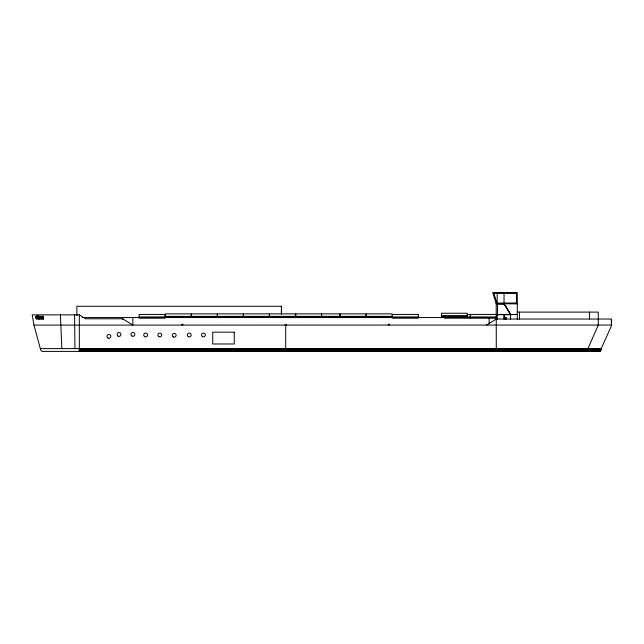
<?xml version="1.0" encoding="UTF-8"?>
<svg xmlns="http://www.w3.org/2000/svg" width="644" height="644" viewBox="0 0 644 644"><rect width="100%" height="100%" fill="white"/><g stroke="black" fill="none" stroke-linecap="round" stroke-linejoin="round"><path stroke-width="0.97" d="M76.869 315.681L76.869 306.278L281.517 306.278L281.517 313.805M39.509 318.861C39.075 316.784 39.751 319.754 40.838 318.128M39.284 317.693C42.335 320.881 37.948 315.616 39.839 318.724M37.674 318.852C40.805 318.571 36.483 318.176 38.511 317.709A2.013 1.199 81.6 0 1 38.471 317.283L38.157 317.331M43.245 318.836L42.898 317.943M43.406 318.82L42.625 316.188L42.045 318.756L42.81 318.772L42.198 318.852M38.914 318.176L38.463 318.651M43.373 318.836C42.013 312.815 44.492 318.136 42.045 318.796M42.391 318.635L42.705 317.911M42.601 318.611L42.665 317.927M38.181 317.073C36.515 314.457 41.015 317.049 40.532 318.852A4.122 2.455 81.6 0 1 40.765 318.836L41.522 318.812M37.883 318.82L37.899 318.353M38.624 316.341C39.228 322.628 39.799 315.005 37.553 316.284M38.865 316.365C39.22 315.793 40.403 316.872 39.735 317.508C37.964 317.081 40.403 315.544 39.727 317.452M40.685 316.896C39.091 315.504 43.051 316.47 42.037 318.128A1.079 0.644 81.6 0 1 41.804 318.659L40.974 318.804A4.122 2.455 81.6 0 0 40.741 318.82L40.797 318.619M35.887 316.945L36.603 318.828M36.571 318.877C38.6 318.506 36.33 316.743 36.861 318.627M36.853 317.798C37.835 320.261 33.891 317.194 36.394 316.204M39.848 318.812L39.067 318.852M496.291 351.399L496.226 303.71M42.874 317.798L42.609 316.808L42.464 317.717L43.132 317.75L42.842 316.8L42.713 317.766M503.503 303.847L496.226 303.775M37.98 316.526L38.696 316.848M36.233 316.405C37.505 315.81 37.489 317.709 36.571 316.26M40.588 318.651L40.363 316.486M37.666 318.643L37.618 316.252M39.477 316.502L39.477 317.46L39.493 316.405M36.354 316.381C37.626 317.661 36.233 316.091 37.481 316.244M36 316.735L36.563 316.18M38.423 316.896L38.262 316.478M587.948 348.605L598.268 325.099L598.268 312.107L517.285 312.107M36.346 316.446L36.306 318.176L37.022 318.635M286.202 325.59C287.24 324.141 284.173 324.141 285.212 325.59M41.361 318.619L40.934 316.47L41.385 318.659M517.285 314.554L510.539 314.554L504.952 305.312A3.453 3.453 0 0 0 504.365 304.604L504.171 304.242M43.671 318.861L43.196 318.852M36.74 318.7L37.489 317.798M36.442 316.373L35.984 317.758L36.789 318.691M41.458 318.788L41.586 318.691A1.079 0.644 81.6 0 0 41.828 318.16L41.627 316.848L40.846 316.276M41.272 318.667C43.229 315.85 38.6 316.598 41.482 318.643M510.595 314.538L505.081 305.224L510.692 314.481M486.486 325.099L496.291 319.038L611.341 319.038L611.341 325.051M38.423 316.317L38.833 316.26M36.861 317.838L37.263 317.798M36.861 317.959L37.352 317.943M43.003 318.023L43.695 318.804M496.749 314.554L496.323 314.554L496.862 314.554M496.291 314.554L497.176 314.554M510.668 314.505L517.285 314.481M496.411 303.115L516.44 303.01L516.44 293.414L493.876 293.414L497.176 303.855L497.176 293.414M496.274 303.654L496.894 303.622M503.286 303.759L496.234 303.743L517.285 303.855M467.327 314.449L470.297 314.449L470.297 318.152L444.497 318.152L444.497 316.454M496.242 314.449L470.442 314.449L470.442 318.152L496.242 318.152M515.184 314.554L497.273 314.425L497.273 319.344M510.595 314.699L496.355 314.699L496.806 314.699M132.857 317.564L132.857 325.099L122.642 318.78L85.692 318.78L79.333 314.852L32.2 314.852L33.963 325.099L40.467 349.225L41.24 350.811L42.246 351.399L600.184 351.382M441.422 315.737L467.222 315.737M165.363 316.357L191.163 316.357M191.405 316.357L217.205 316.357M217.431 316.357L243.231 316.357M243.472 316.357L269.281 316.357M269.546 316.357L295.354 316.357M295.773 316.357L340.008 316.357M340.225 316.357L366.034 316.357M366.275 316.357L392.075 316.357M441.422 316.357L467.222 316.357M139.128 316.945L164.928 316.945M392.542 316.945L418.342 316.945M470.297 316.945L441.422 316.945L441.422 313.242L467.222 313.242L467.222 316.945M470.442 316.945L496.242 316.945M165.363 316.977L191.163 316.977M191.405 316.977L217.205 316.977M217.431 316.977L243.231 316.977M243.472 316.977L269.281 316.977M269.546 316.977L295.354 316.977M295.773 316.977L340.008 316.977M340.225 316.977L366.034 316.977M366.275 316.977L392.075 316.977M82.287 317.564L496.242 317.564M42.496 317.943L43.172 317.927M37.843 318.844L38.704 318.836L38.688 318.176M33.963 325.099L611.8 325.051L601.206 348.605L40.379 348.605M79.333 348.742L601.198 348.742M79.333 349.225L601.15 349.225M79.333 349.684L601.077 349.684M79.333 350.103L600.981 350.103M79.333 350.481L600.852 350.481M79.333 350.811L600.707 350.811M79.333 351.069L600.546 351.069M79.333 351.262L600.369 351.262M39.236 318.836L39.719 318.828M38.495 318.651L38.085 317.645M36.458 316.22L36.974 316.349M38.503 317.967L38.246 317.106M38.27 317.991L38.27 317.532M496.291 303.855L492.716 292.569L517.285 292.569L517.285 319.352M60.431 314.852L61.84 348.605M74.591 314.852L74.945 348.605M611.607 319.923L611.607 322.66M589.542 312.107L589.542 319.102M568.427 348.605L568.427 351.382M519.483 312.107L519.483 319.102M510.595 314.425L510.595 319.344M506.224 319.086L506.224 317.331L504.043 317.331L505.677 319.311L505.677 317.331M504.308 314.699L504.308 317.331M504.043 293.414L504.043 303.855M504.043 314.538L504.043 319.311M497.498 303.992L497.498 314.699M489.142 317.564L489.142 323.216M392.075 317.564L392.075 313.861L366.275 313.861L366.275 317.564M366.034 317.564L366.034 313.861L340.225 313.861L340.225 317.564M340.008 317.564L340.008 313.861L269.546 313.861L269.546 317.564M321.581 313.861L321.581 317.564M314.208 316.977L314.208 317.564M295.773 313.861L295.773 317.564M295.354 313.861L295.354 317.564M285.711 324.399L285.711 348.605M281.388 306.278L281.388 314.2M269.281 317.564L269.281 313.861L243.472 313.861L243.472 317.564M243.231 317.564L243.231 313.861L217.431 313.861L217.431 317.564M217.205 317.564L217.205 313.861L191.405 313.861L191.405 317.564M191.163 317.564L191.163 313.861L165.363 313.861L165.363 317.564M122.642 317.564L122.642 319.448M79.333 314.852L79.333 351.431M504.389 304.58A3.502 3.502 0 0 1 504.993 305.312M182.011 324.431C182.655 326.444 183.572 323.014 182.011 324.431M388.34 324.367C389.048 326.572 390.055 322.813 388.34 324.367M164.928 314.449L139.128 314.449L139.128 318.152L164.928 318.152L164.928 314.449M418.342 314.449L392.542 314.449L392.542 318.152L418.342 318.152L418.342 314.449M234.255 332.175L212.721 332.175L212.721 343.977L234.255 343.977L234.255 332.175M107.951 338.044A1.916 1.916 0 0 0 110.824 336.385A1.916 1.916 0 0 0 107.951 334.719A1.916 1.916 0 0 0 107.951 338.044M118.053 336.128A1.916 1.916 0 0 0 120.927 334.461A1.916 1.916 0 0 0 118.053 332.803A1.916 1.916 0 0 0 118.053 336.128M131.972 336.047A1.916 1.916 0 0 0 134.846 334.389A1.916 1.916 0 0 0 131.972 332.731A1.916 1.916 0 0 0 131.972 336.047M144.659 336.643A1.916 1.916 0 0 0 147.532 334.977A1.916 1.916 0 0 0 144.659 333.318A1.916 1.916 0 0 0 144.659 336.643M158.818 336.643A1.916 1.916 0 0 0 161.692 334.977A1.916 1.916 0 0 0 158.818 333.318A1.916 1.916 0 0 0 158.818 336.643M173.268 336.933A1.916 1.916 0 0 0 176.142 335.274A1.916 1.916 0 0 0 173.268 333.616A1.916 1.916 0 0 0 173.268 336.933M188.314 336.643A1.916 1.916 0 0 0 191.188 334.977A1.916 1.916 0 0 0 188.314 333.318A1.916 1.916 0 0 0 188.314 336.643M202.474 336.643A1.916 1.916 0 0 0 205.347 334.977A1.916 1.916 0 0 0 202.474 333.318A1.916 1.916 0 0 0 202.474 336.643M504.099 304.346A3.502 3.502 0 0 0 503.262 303.888A3.453 3.453 0 0 1 504.083 304.371"/></g></svg>
